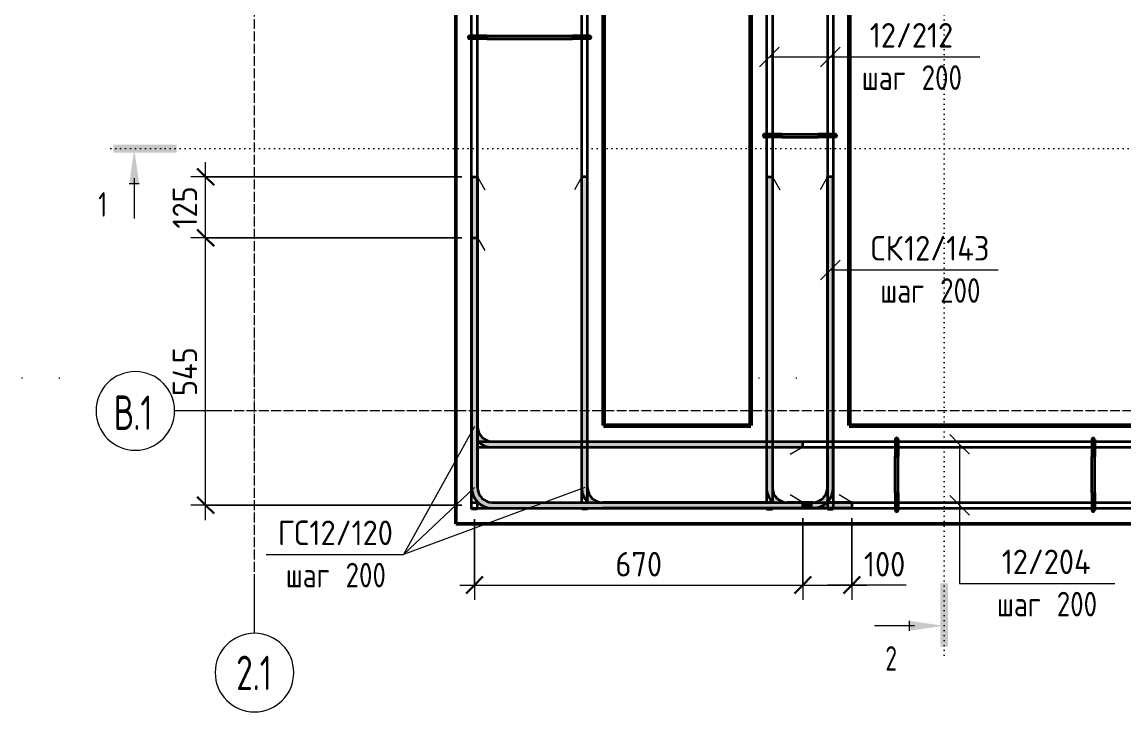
# Model space of a CAD drawing. Header units: millimetres. Extents: x -24758 to -3756, y -1583 to 75054.
# Drawn here: x -24758 to -22516, y 72193 to 73596 of the extents above; entities that cross this region are included whole.
import ezdxf

# ---------------------------------------------------------------- set-up
doc = ezdxf.new("R2010")
doc.units = ezdxf.units.MM
doc.linetypes.add('02 Штрихпунктирная _20 мм_', pattern=[25, 20, -2.5, 0, -2.5])
doc.linetypes.add('04 Пунктир 10мм', pattern=[10, 0, -10])
for name, color, linetype, lineweight in [('AA_Dim', 7, 'Continuous', 9), ('AA_Dim-20', 7, 'Continuous', 9), ('AA_Linii', 7, 'Continuous', 9), ('AA_Oformlenie', 7, 'Continuous', 9), ('AA_Razrez', 7, 'Continuous', 9), ('AA_Vinoska', 7, 'Continuous', 9), ('AF_Element', 7, 'Continuous', 60), ('AF_Element_Опалубка', 7, 'Continuous', 20), ('AF_Stena_Опалубка', 7, 'Continuous', 20), ('KR_Armatura_Tonkie', 7, 'Continuous', 20), ('Оси', 7, 'Continuous', 9)]:
    doc.layers.add(name, color=color, linetype=linetype, lineweight=lineweight)
doc.styles.add('ISOCPEUR', font='isocpeur.ttf', dxfattribs={"width": 0.7, "height": 50})
doc.styles.add('ISOCPEUR_1', font='isocpeur.ttf', dxfattribs={"width": 0.9, "height": 50})
doc.styles.add('ISOCPEUR_2', font='isocpeur.ttf', dxfattribs={"width": 0.8, "height": 50})
doc.styles.add('ISOCPEUR_3', font='isocpeur.ttf', dxfattribs={"width": 0.7, "height": 70})
doc.dimstyles.new('05_Округл_5мм__прозр_', dxfattribs={"dimscale": 304.8, "dimtxt": 49.799059, "dimasz": 0.111549, "dimexe": 0.098425, "dimexo": 0.065617, "dimgap": 0.006562, "dimtad": 1, "dimdec": 0, "dimrnd": 5, "dimdsep": 46, "dimtxsty": 'ISOCPEUR_1', "dimblk1": 'OBLIQUE', "dimblk2": 'OBLIQUE', "dimsah": 1, "dimcen": 0.09, "dimdle": 0.098425, "dimazin": 0, "dimtfac": 1, "dimtdec": 4, "dimtix": 1, "dimtmove": 0, "dimatfit": 3, "dimfxl": 1, "dimtvp": 1, "dimtolj": 1, "dimtzin": 0, "dimlwd": 18, "dimlwe": 18, "dimarcsym": 2})
doc.dimstyles.new('05_Округл_5мм__прозр__1', dxfattribs={"dimscale": 304.8, "dimtxt": 49.799059, "dimasz": 0.111549, "dimexe": 0.098425, "dimexo": 0.065617, "dimgap": 0.006562, "dimtad": 1, "dimdec": 0, "dimrnd": 5, "dimdsep": 46, "dimtxsty": 'ISOCPEUR_1', "dimblk1": 'OBLIQUE', "dimblk2": 'OBLIQUE', "dimsah": 1, "dimcen": 0.09, "dimdle": 0.098425, "dimazin": 0, "dimtfac": 1, "dimtdec": 4, "dimtix": 1, "dimtmove": 1, "dimatfit": 3, "dimfxl": 1, "dimtvp": 1, "dimtolj": 1, "dimtzin": 0, "dimlwd": 18, "dimlwe": 18, "dimarcsym": 2})

# ---------------------------------------------------------------- blocks, each defined once
blk = doc.blocks.new('Лестница тип 2 ед2 - Лестница тип 2 ед1-3683842-Арм_КР_-0_100_1 этаж копия 2')
at = {"layer": 'AF_Element'}
for p, q in [((-23275.1, 74555), (-23575.1, 74555)), ((-23575.1, 74555), (-23575.1, 72775)), ((-23275.1, 72775), (-23275.1, 74555)), ((-21975.1, 74555), (-23075.1, 74555)), ((-23075.1, 74555), (-23075.1, 72775)), ((-21975.1, 72775), (-21975.1, 74555)), ((-23575.1, 72775), (-23275.1, 72775)), ((-23075.1, 72775), (-21975.1, 72775))]:
    blk.add_line(p, q, dxfattribs=at)
blk = doc.blocks.new('079_Засечки _ЭлУзла_ - d12 А240-3909598-Арм_КР_-0_100_1 этаж копия 2')
at = {"layer": 'AA_Oformlenie'}
for p, q in [((0, 0), (15, 26)), ((212, 0), (197, 26))]:
    blk.add_line(p, q, dxfattribs=at)
blk = doc.blocks.new('079_Засечки _ЭлУзла_ - d12 А240-3855211-Арм_КР_-0_100_1 этаж копия 2')
at = {"layer": 'AA_Oformlenie'}
for p, q in [((0, 0), (15, 26)), ((112, 0), (97, 26))]:
    blk.add_line(p, q, dxfattribs=at)
blk = doc.blocks.new('Разрез - Номер узла_ спереди-394134-Арм_КР_-0_100_1 этаж копия 2')
at = {"layer": 'AA_Razrez'}
for points in [[(7.33, 0.4), (7.33, -0.39), (0.87, -0.39), (0.87, 0.4)], [(3.5, -3.53), (2.5, -3.53), (3, 0)]]:
    blk.add_hatch(color=256, dxfattribs=at).paths.add_polyline_path(points)
for p, q in [((3, -3), (3, -7.1)), ((2.5, -3.53), (3.5, -3.53))]:
    blk.add_line(p, q, dxfattribs=at)
blk = doc.blocks.new('Разрез - Номер узла_ сзади-394133-Арм_КР_-0_100_1 этаж копия 2')
at = {"layer": 'AA_Razrez'}
for points in [[(7.33, 0.4), (7.33, -0.39), (0.87, -0.39), (0.87, 0.4)], [(3.5, -3.53), (2.5, -3.53), (3, 0)]]:
    blk.add_hatch(color=256, dxfattribs=at).paths.add_polyline_path(points)
for p, q in [((3, -3), (3, -7.1)), ((2.5, -3.53), (3.5, -3.53))]:
    blk.add_line(p, q, dxfattribs=at)
blk = doc.blocks.new('042_М_Арматуры - Диам длина поз _ Шаг _засечки_-3174167-Арм_КР_-0_100_1 этаж копия 2')
at = {"layer": 'AA_Vinoska'}
blk.add_line((-7, 0), (7, 0), dxfattribs=at)
blk = doc.blocks.new('042_М_Арматуры - Диам длина поз _ Шаг-2260295-Арм_КР_-0_100_1 этаж копия 2')
at = {"layer": 'AA_Vinoska'}
blk.add_line((-7, 0), (7, 0), dxfattribs=at)
blk = doc.blocks.new('Ось сетки - d_4мм-2765513-Арм_КР_-0_100_1 этаж копия 2')
at = {"layer": 'Оси'}
for start, end in [(360, 180), (360, 180), (180, 360), (180, 360)]:
    blk.add_arc((0, 0), 4, start, end, dxfattribs=at)
blk = doc.blocks.new('DIMBLOCK3-Арм_КР_-0_100_1 этаж копия 2')
at = {"layer": 'AA_Dim-20', "lineweight": 30, "transparency": 16777216}
for p, q in [((-24384.4, 73157), (-24401.4, 73174)), ((-24384.4, 73157), (-24367.4, 73140)), ((-24384.4, 72613), (-24401.4, 72630)), ((-24384.4, 72613), (-24367.4, 72596))]:
    blk.add_line(p, q, dxfattribs=at)
at = {"layer": 'AA_Dim-20', "lineweight": 18, "transparency": 16777216}
for p, q in [((-23863.1, 73157), (-24414.4, 73157)), ((-24384.4, 72583), (-24384.4, 73157)), ((-24384.4, 73157), (-23863.1, 73157)), ((-23863.1, 72613), (-24414.4, 72613)), ((-24384.4, 72613), (-23863.1, 72613))]:
    blk.add_line(p, q, dxfattribs=at)
at = {"layer": 'AA_Dim-20', "color": 0, "lineweight": 18, "transparency": 16777216, "insert": (-24451.7, 72835.2), "char_height": 50, "width": 119.518, "attachment_point": 1, "rotation": 90, "line_spacing_factor": 1.149209, "style": 'ISOCPEUR_1'}
blk.add_mtext('545', dxfattribs=at)
blk = doc.blocks.new('_Oblique')
at = {"color": 0, "linetype": 'ByBlock', "lineweight": -2}
blk.add_line((-0.5, -0.5), (0.5, 0.5), dxfattribs=at)
blk = doc.blocks.new('DIMBLOCK4-Арм_КР_-0_100_1 этаж копия 2')
at = {"layer": 'AA_Dim-20', "lineweight": 18, "transparency": 16777216}
for p, q in [((-24384.4, 73157), (-24384.4, 73311)), ((-23863.1, 73281), (-24414.4, 73281)), ((-24384.4, 73281), (-23863.1, 73281)), ((-23863.1, 73157), (-24414.4, 73157)), ((-24384.4, 73157), (-23863.1, 73157))]:
    blk.add_line(p, q, dxfattribs=at)
at = {"layer": 'AA_Dim-20', "lineweight": 30, "transparency": 16777216}
for p, q in [((-24384.4, 73281), (-24401.4, 73298)), ((-24384.4, 73281), (-24367.4, 73264)), ((-24384.4, 73157), (-24401.4, 73174)), ((-24384.4, 73157), (-24367.4, 73140))]:
    blk.add_line(p, q, dxfattribs=at)
at = {"layer": 'AA_Dim-20', "color": 0, "lineweight": 18, "transparency": 16777216, "insert": (-24451.7, 73175.9), "char_height": 50, "width": 103.429, "attachment_point": 1, "rotation": 90, "line_spacing_factor": 1.149209, "style": 'ISOCPEUR_1'}
blk.add_mtext('125', dxfattribs=at)
blk = doc.blocks.new('DIMBLOCK7-Арм_КР_-0_100_1 этаж копия 2')
at = {"layer": 'AA_Dim-20', "lineweight": 18, "transparency": 16777216}
for p, q in [((-23837.1, 72585), (-23837.1, 72420.8)), ((-23837.1, 72450.8), (-23837.1, 72585)), ((-23169.1, 72587), (-23169.1, 72420.8)), ((-23169.1, 72450.8), (-23169.1, 72587)), ((-23867.1, 72450.8), (-23169.1, 72450.8))]:
    blk.add_line(p, q, dxfattribs=at)
at = {"layer": 'AA_Dim-20', "lineweight": 30, "transparency": 16777216}
for p, q in [((-23837.1, 72450.8), (-23820.1, 72467.8)), ((-23169.1, 72450.8), (-23152.1, 72467.8)), ((-23837.1, 72450.8), (-23854.1, 72433.8)), ((-23169.1, 72450.8), (-23186.1, 72433.8))]:
    blk.add_line(p, q, dxfattribs=at)
at = {"layer": 'AA_Dim-20', "color": 0, "lineweight": 18, "transparency": 16777216, "insert": (-23550.5, 72518.1), "char_height": 50, "width": 113.772, "attachment_point": 1, "line_spacing_factor": 1.149209, "style": 'ISOCPEUR_1'}
blk.add_mtext('670', dxfattribs=at)
blk = doc.blocks.new('DIMBLOCK8-Арм_КР_-0_100_1 этаж копия 2')
at = {"layer": 'AA_Dim-20', "lineweight": 18, "transparency": 16777216}
for p, q in [((-23169.1, 72587), (-23169.1, 72420.8)), ((-23169.1, 72450.8), (-23169.1, 72587)), ((-23069.1, 72587), (-23069.1, 72420.8)), ((-23069.1, 72450.8), (-23069.1, 72587)), ((-23169.1, 72450.8), (-23039.1, 72450.8)), ((-23064.8, 72450.8), (-23119.1, 72450.8)), ((-22958.6, 72450.8), (-23064.8, 72450.8))]:
    blk.add_line(p, q, dxfattribs=at)
at = {"layer": 'AA_Dim-20', "lineweight": 30, "transparency": 16777216}
for p, q in [((-23169.1, 72450.8), (-23152.1, 72467.8)), ((-23069.1, 72450.8), (-23052.1, 72467.8)), ((-23169.1, 72450.8), (-23186.1, 72433.8)), ((-23069.1, 72450.8), (-23086.1, 72433.8))]:
    blk.add_line(p, q, dxfattribs=at)
at = {"layer": 'AA_Dim-20', "color": 0, "lineweight": 18, "transparency": 16777216, "insert": (-23044.8, 72518.1), "char_height": 50, "width": 103.429, "attachment_point": 1, "line_spacing_factor": 1.149209, "style": 'ISOCPEUR_1'}
blk.add_mtext('100', dxfattribs=at)

msp = doc.modelspace()

# ---------------------------------------------------------------- hatches: boundary and pattern name
at = {"layer": 'KR_Armatura_Tonkie'}
for points in [[(-23847.0616, 73562), (-23847.8381, 73567.8978), (-23848.9486, 73567.2111), (-23849.6597, 73566.5), (-23850.0616, 73565), (-23849.6597, 73563.5), (-23848.5616, 73562.4019), (-23847.8381, 73562.1022)], [(-23847.0616, 73562), (-23847.8381, 73567.8978), (-23848.9486, 73567.2111), (-23849.6597, 73566.5), (-23850.0616, 73565), (-23849.6597, 73563.5), (-23848.5616, 73562.4019), (-23847.8381, 73562.1022)], [(-23843.9862, 73562), (-23836.5616, 73562), (-23836.5616, 73568), (-23847.0616, 73567.8978), (-23847.0616, 73562)], [(-23836.5616, 73562), (-23812.0483, 73562), (-23812.0483, 73568), (-23836.5616, 73568)], [(-23711.7479, 73562), (-23638.0749, 73562), (-23638.0749, 73568), (-23812.0483, 73568), (-23812.0483, 73562)], [(-23638.0749, 73562), (-23613.5616, 73562), (-23613.5616, 73568), (-23638.0749, 73568)], [(-23603.0616, 73562), (-23603.0616, 73568), (-23613.5616, 73568), (-23613.5616, 73562), (-23606.137, 73562)], [(-23603.0616, 73562), (-23601.5616, 73562.4019), (-23600.4635, 73563.5), (-23600.0616, 73565), (-23600.4635, 73566.5), (-23601.5616, 73567.5981), (-23602.2852, 73567.8978)], [(-23603.0616, 73562), (-23601.5616, 73562.4019), (-23600.4635, 73563.5), (-23600.0616, 73565), (-23600.4635, 73566.5), (-23601.5616, 73567.5981), (-23602.2852, 73567.8978)], [(-23247.0616, 73362), (-23247.8381, 73367.8978), (-23248.5616, 73367.5981), (-23249.6597, 73366.5), (-23250.0616, 73365), (-23249.6597, 73363.5), (-23248.5616, 73362.4019), (-23247.8381, 73362.1022)], [(-23247.0616, 73362), (-23247.8381, 73367.8978), (-23248.5616, 73367.5981), (-23249.6597, 73366.5), (-23250.0616, 73365), (-23249.6597, 73363.5), (-23248.5616, 73362.4019), (-23247.8381, 73362.1022)], [(-23243.9862, 73362), (-23236.5616, 73362), (-23236.5616, 73368), (-23247.0616, 73367.8978), (-23247.0616, 73362)], [(-23236.5616, 73362), (-23212.0483, 73362), (-23212.0483, 73368), (-23236.5616, 73368)], [(-23162.9449, 73362), (-23138.0749, 73362), (-23138.0749, 73368), (-23212.0483, 73368), (-23212.0483, 73362)], [(-23138.0749, 73362), (-23113.5616, 73362), (-23113.5616, 73368), (-23138.0749, 73368)], [(-23103.0616, 73362), (-23103.0616, 73368), (-23113.5616, 73368), (-23113.5616, 73362), (-23106.137, 73362)], [(-23103.0616, 73362), (-23101.5616, 73362.4019), (-23100.4635, 73363.5), (-23100.0616, 73365), (-23100.4635, 73366.5), (-23101.5616, 73367.5981), (-23102.2852, 73367.8978)], [(-23103.0616, 73362), (-23101.5616, 73362.4019), (-23100.4635, 73363.5), (-23100.0616, 73365), (-23100.4635, 73366.5), (-23101.5616, 73367.5981), (-23102.2852, 73367.8978)], [(-23843.0616, 73157), (-23831.0616, 73157), (-23831.0616, 73281), (-23843.0616, 73281)], [(-23607.0616, 72649), (-23607.0616, 73281), (-23619.0616, 73281), (-23619.0616, 72649)], [(-23231.0616, 72649), (-23231.0616, 73281), (-23243.0616, 73281), (-23243.0616, 72649)], [(-23107.0616, 72649), (-23107.0616, 73281), (-23119.0616, 73281), (-23119.0616, 72649)], [(-23831.0616, 72649), (-23831.0616, 73157), (-23843.0616, 73157), (-23843.0616, 72649)], [(-23801.0616, 72731), (-23801.0616, 72743), (-23808.8262, 72744.0222), (-23816.0616, 72747.0192), (-23822.2748, 72751.7868), (-23827.0424, 72758), (-23830.0394, 72765.2354), (-23831.0616, 72773), (-23831.0616, 72743.6945), (-23830.7601, 72743.3015), (-23822.0616, 72736.6269), (-23811.932, 72732.4311)], [(-22975.2179, 72736.5), (-22975.2179, 72747), (-22981.2179, 72747), (-22981.2179, 72736.5)], [(-22975.2179, 72747), (-22975.6198, 72748.5), (-22976.7179, 72749.5981), (-22978.2179, 72750), (-22979.7179, 72749.5981), (-22980.8159, 72748.5), (-22981.1156, 72747.7765)], [(-22975.2179, 72747), (-22975.6198, 72748.5), (-22976.7179, 72749.5981), (-22978.2179, 72750), (-22979.7179, 72749.5981), (-22980.8159, 72748.5), (-22981.1156, 72747.7765)], [(-22575.2179, 72736.5), (-22575.2179, 72747), (-22581.2179, 72747), (-22581.2179, 72736.5)], [(-22575.2179, 72747), (-22575.6198, 72748.5), (-22576.7179, 72749.5981), (-22578.2179, 72750), (-22579.7179, 72749.5981), (-22580.8159, 72748.5), (-22581.1156, 72747.7765)], [(-22575.2179, 72747), (-22575.6198, 72748.5), (-22576.7179, 72749.5981), (-22578.2179, 72750), (-22579.7179, 72749.5981), (-22580.8159, 72748.5), (-22581.1156, 72747.7765)], [(-22981.2179, 72711.9867), (-22975.2179, 72711.9867), (-22975.2179, 72736.5), (-22981.2179, 72736.5)], [(-22581.2179, 72711.9867), (-22575.2179, 72711.9867), (-22575.2179, 72736.5), (-22581.2179, 72736.5)], [(-22975.2179, 72638.0133), (-22975.2179, 72711.9867), (-22981.2179, 72711.9867), (-22981.2179, 72638.0133)], [(-22575.2179, 72638.0133), (-22575.2179, 72711.9867), (-22581.2179, 72711.9867), (-22581.2179, 72638.0133)], [(-23801.0616, 72607), (-23801.0616, 72619), (-23808.8262, 72620.0222), (-23816.0616, 72623.0192), (-23822.2748, 72627.7868), (-23827.0424, 72634), (-23830.0394, 72641.2354), (-23831.0616, 72649), (-23843.0616, 72649), (-23841.6305, 72638.1296), (-23837.4347, 72628), (-23830.7601, 72619.3015), (-23822.0616, 72612.6269), (-23811.932, 72608.4311)], [(-23577.0616, 72619), (-23584.8262, 72620.0222), (-23592.0616, 72623.0192), (-23598.2748, 72627.7868), (-23603.0424, 72634), (-23606.0394, 72641.2354), (-23607.0616, 72649), (-23619.0616, 72649), (-23617.6305, 72638.1296), (-23613.4347, 72628), (-23606.3672, 72619), (-23585.1001, 72619)], [(-23201.0616, 72619), (-23208.8262, 72620.0222), (-23216.0616, 72623.0192), (-23222.2748, 72627.7868), (-23227.0424, 72634), (-23230.0394, 72641.2354), (-23231.0616, 72649), (-23243.0616, 72649), (-23241.6305, 72638.1296), (-23237.4347, 72628), (-23230.3672, 72619), (-23209.1001, 72619)], [(-23149.0616, 72607), (-23138.1912, 72608.4311), (-23128.0616, 72612.6269), (-23119.3631, 72619.3015), (-23112.6885, 72628), (-23108.4927, 72638.1296), (-23107.0616, 72649), (-23119.0616, 72649), (-23120.0838, 72641.2354), (-23123.0808, 72634), (-23127.8484, 72627.7868), (-23134.0616, 72623.0192), (-23141.297, 72620.0222), (-23149.0616, 72619)], [(-22981.2179, 72613.5), (-22975.2179, 72613.5), (-22975.2179, 72638.0133), (-22981.2179, 72638.0133)], [(-22581.2179, 72613.5), (-22575.2179, 72613.5), (-22575.2179, 72638.0133), (-22581.2179, 72638.0133)], [(-23169.0616, 72607), (-23169.0616, 72619), (-23801.0616, 72619), (-23801.0616, 72607), (-23574.5471, 72607)], [(-23149.0616, 72607), (-23149.0616, 72619), (-23169.0616, 72619), (-23169.0616, 72607)], [(-23149.0616, 72607), (-23069.0616, 72607), (-23069.0616, 72619), (-23119.7561, 72619), (-23128.0616, 72612.6269), (-23138.1912, 72608.4311), (-23141.297, 72608.0222)], [(-22975.2179, 72603), (-22975.2179, 72613.5), (-22981.2179, 72613.5), (-22981.1156, 72603), (-22977.4414, 72603)], [(-22581.2179, 72603), (-22575.2179, 72603), (-22575.2179, 72613.5), (-22581.2179, 72613.5), (-22581.2179, 72606.0754)], [(-22978.2179, 72600), (-22976.7179, 72600.4019), (-22975.6198, 72601.5), (-22975.2179, 72603), (-22981.1156, 72602.2235), (-22980.8159, 72601.5), (-22979.7179, 72600.4019), (-22978.9943, 72600.1022)], [(-22978.2179, 72600), (-22976.7179, 72600.4019), (-22975.6198, 72601.5), (-22975.2179, 72603), (-22981.1156, 72602.2235), (-22980.8159, 72601.5), (-22979.7179, 72600.4019), (-22978.9943, 72600.1022)], [(-22578.2179, 72600), (-22576.7179, 72600.4019), (-22575.6198, 72601.5), (-22575.2179, 72603), (-22581.1156, 72602.2235), (-22580.8159, 72601.5), (-22579.7179, 72600.4019), (-22578.9943, 72600.1022)], [(-22578.2179, 72600), (-22576.7179, 72600.4019), (-22575.6198, 72601.5), (-22575.2179, 72603), (-22581.1156, 72602.2235), (-22580.8159, 72601.5), (-22579.7179, 72600.4019), (-22578.9943, 72600.1022)]]:
    msp.add_hatch(color=256, dxfattribs=at).paths.add_polyline_path(points)
h = msp.add_hatch(color=256, dxfattribs=at)
h.paths.add_polyline_path([(-23231.0616, 72731), (-23169.0616, 72731), (-23169.0616, 72743), (-23231.0616, 72743)])
h.paths.add_polyline_path([(-23801.0616, 72731), (-23243.0616, 72731), (-23243.0616, 72743), (-23801.0616, 72743)])

# ---------------------------------------------------------------- linework, layer by layer
at = {"layer": 'AA_Linii', "lineweight": 20}
for p, q in [((-23831.0616, 73157), (-23816.0616, 73131.0192)), ((-23069.0616, 72619), (-23095.0424, 72634))]:
    msp.add_line(p, q, dxfattribs=at)
at = {"layer": 'AA_Linii'}
for p, q in [((-24758.0616, 72871), (-24758.0616, 72873)), ((-24682.0616, 72871), (-24682.0616, 72873)), ((-23258.0616, 72871), (-23258.0616, 72873)), ((-23182.0616, 72871), (-23182.0616, 72873))]:
    msp.add_line(p, q, dxfattribs=at)
at = {"layer": 'AA_Razrez', "linetype": '04 Пунктир 10мм'}
for p, q in [((-22881.5616, 72307.8523), (-22881.5616, 74928.8103)), ((-21476.8676, 73338.4996), (-24589.7449, 73338.4996))]:
    msp.add_line(p, q, dxfattribs=at)
at = {"layer": 'AA_Vinoska'}
for p, q in [((-23237.0616, 73525), (-23217.0616, 73545)), ((-23113.0616, 73525), (-23093.0616, 73545)), ((-23237.0616, 73525), (-23257.0616, 73505)), ((-23237.0616, 73525), (-23089.1944, 73525)), ((-23113.0616, 73525), (-23133.0616, 73505)), ((-23113.0616, 73525), (-23089.1944, 73525)), ((-23113.0616, 73091.8199), (-23093.0616, 73111.8199)), ((-23113.0616, 73091.8199), (-23133.0616, 73071.8199)), ((-23113.0616, 73091.8199), (-23051.4845, 73091.8199)), ((-23837.0616, 72773), (-23981.4849, 72512.8903)), ((-22850.0616, 72737), (-22870.0616, 72757)), ((-22850.0616, 72737), (-22830.0616, 72717)), ((-22850.0616, 72737), (-22850.0616, 72453.872)), ((-23613.0616, 72649), (-23981.4849, 72512.8903)), ((-23837.0616, 72649), (-23981.4849, 72512.8903)), ((-22850.0616, 72613), (-22870.0616, 72633)), ((-22850.0616, 72613), (-22830.0616, 72593)), ((-22850.0616, 72613), (-22850.0616, 72453.872)), ((-22850.0616, 72453.872), (-22814.1944, 72453.872)), ((-22850.0616, 72453.872), (-22814.1944, 72453.872))]:
    msp.add_line(p, q, dxfattribs=at)
at = {"layer": 'AF_Stena_Опалубка', "color": 5, "lineweight": 50}
for p, q in [((-23875.0616, 74555), (-23875.0616, 72775)), ((-23575.0616, 72775), (-23575.0616, 74555)), ((-23275.0616, 74555), (-23275.0616, 72775)), ((-23075.0616, 72775), (-23075.0616, 74555)), ((-23875.0616, 72775), (-23875.0616, 72575)), ((-23275.0616, 72775), (-23575.0616, 72775)), ((-21975.0616, 72775), (-23075.0616, 72775)), ((-23875.0616, 72575), (-21975.0616, 72575))]:
    msp.add_line(p, q, dxfattribs=at)
at = {"layer": 'KR_Armatura_Tonkie', "lineweight": 35}
for p, q in [((-23119.0616, 74725), (-23119.0616, 72605)), ((-23107.0616, 74725), (-23107.0616, 72605)), ((-23243.0616, 74711), (-23243.0616, 72619)), ((-23231.0616, 74711), (-23231.0616, 72619)), ((-23843.0616, 73568), (-23843.0616, 73962)), ((-23831.0616, 73568), (-23831.0616, 73962)), ((-23619.0616, 73568), (-23619.0616, 73962)), ((-23607.0616, 73568), (-23607.0616, 73962)), ((-23836.5616, 73568), (-23847.0616, 73568)), ((-23836.5616, 73562), (-23847.0616, 73562)), ((-23843.0616, 72605), (-23843.0616, 73562)), ((-23812.0483, 73568), (-23836.5616, 73568)), ((-23812.0483, 73562), (-23836.5616, 73562)), ((-23831.0616, 72649), (-23831.0616, 73562)), ((-23812.0483, 73568), (-23812.0483, 73562)), ((-23811.9987, 73568), (-23638.1245, 73568)), ((-23811.9987, 73562), (-23638.1245, 73562)), ((-23613.5616, 73568), (-23638.0749, 73568)), ((-23638.0749, 73568), (-23638.0749, 73562)), ((-23613.5616, 73562), (-23638.0749, 73562)), ((-23619.0616, 72619), (-23619.0616, 73562)), ((-23603.0616, 73568), (-23613.5616, 73568)), ((-23603.0616, 73562), (-23613.5616, 73562)), ((-23607.0616, 72619), (-23607.0616, 73562)), ((-23236.5616, 73368), (-23247.0616, 73368)), ((-23236.5616, 73362), (-23247.0616, 73362)), ((-23212.0483, 73368), (-23236.5616, 73368)), ((-23212.0483, 73362), (-23236.5616, 73362)), ((-23212.0483, 73368), (-23212.0483, 73362)), ((-23211.9987, 73368), (-23138.1245, 73368)), ((-23211.9987, 73362), (-23138.1245, 73362)), ((-23113.5616, 73368), (-23138.0749, 73368)), ((-23138.0749, 73368), (-23138.0749, 73362)), ((-23113.5616, 73362), (-23138.0749, 73362)), ((-23103.0616, 73368), (-23113.5616, 73368)), ((-23103.0616, 73362), (-23113.5616, 73362)), ((-23843.0616, 73281), (-23843.0616, 72773)), ((-23843.0616, 73281), (-23831.0616, 73281)), ((-23831.0616, 73281), (-23831.0616, 72773)), ((-23607.0616, 73281), (-23619.0616, 73281)), ((-23619.0616, 72649), (-23619.0616, 73281)), ((-23607.0616, 72649), (-23607.0616, 73281)), ((-23243.0616, 73281), (-23243.0616, 72649)), ((-23243.0616, 73281), (-23231.0616, 73281)), ((-23231.0616, 73281), (-23231.0616, 72649)), ((-23107.0616, 73281), (-23119.0616, 73281)), ((-23119.0616, 72649), (-23119.0616, 73281)), ((-23107.0616, 72649), (-23107.0616, 73281)), ((-23843.0616, 73157), (-23843.0616, 72649)), ((-23843.0616, 73157), (-23831.0616, 73157)), ((-23831.0616, 73157), (-23831.0616, 72649)), ((-22981.2179, 72747), (-22981.2179, 72736.5)), ((-22975.2179, 72747), (-22975.2179, 72736.5)), ((-22581.2179, 72747), (-22581.2179, 72736.5)), ((-22575.2179, 72747), (-22575.2179, 72736.5)), ((-23843.0616, 72731), (-23843.0616, 72743)), ((-23831.0616, 72743), (-21819.2179, 72743)), ((-23831.0616, 72731), (-21819.2179, 72731)), ((-23801.0616, 72743), (-23243.0616, 72743)), ((-23801.0616, 72731), (-23243.0616, 72731)), ((-23231.0616, 72743), (-23169.0616, 72743)), ((-23231.0616, 72731), (-23169.0616, 72731)), ((-23169.0616, 72731), (-23169.0616, 72743)), ((-22981.2179, 72736.5), (-22981.2179, 72711.9867)), ((-22975.2179, 72736.5), (-22975.2179, 72711.9867)), ((-22581.2179, 72736.5), (-22581.2179, 72711.9867)), ((-22575.2179, 72736.5), (-22575.2179, 72711.9867)), ((-22981.2179, 72711.9867), (-22975.2179, 72711.9867)), ((-22981.2179, 72638.0629), (-22981.2179, 72711.9371)), ((-22975.2179, 72638.0629), (-22975.2179, 72711.9371)), ((-22581.2179, 72711.9867), (-22575.2179, 72711.9867)), ((-22581.2179, 72638.0629), (-22581.2179, 72711.9371)), ((-22575.2179, 72638.0629), (-22575.2179, 72711.9371)), ((-22981.2179, 72638.0133), (-22981.2179, 72613.5)), ((-22981.2179, 72638.0133), (-22975.2179, 72638.0133)), ((-22975.2179, 72638.0133), (-22975.2179, 72613.5)), ((-22581.2179, 72638.0133), (-22581.2179, 72613.5)), ((-22581.2179, 72638.0133), (-22575.2179, 72638.0133)), ((-22575.2179, 72638.0133), (-22575.2179, 72613.5)), ((-23843.0616, 72619), (-23830.3672, 72619)), ((-23843.0616, 72607), (-23843.0616, 72619)), ((-23831.0616, 72605), (-23831.0616, 72619.6945)), ((-23801.0616, 72619), (-21849.2179, 72619)), ((-23801.0616, 72619), (-23169.0616, 72619)), ((-23230.3672, 72619), (-23577.0616, 72619)), ((-23149.0616, 72619), (-23201.0616, 72619)), ((-23201.0616, 72619), (-23149.0616, 72619)), ((-23169.0616, 72607), (-23169.0616, 72619)), ((-23069.0616, 72619), (-23119.7561, 72619)), ((-23069.0616, 72619), (-23069.0616, 72607)), ((-22981.2179, 72613.5), (-22981.2179, 72603)), ((-22975.2179, 72613.5), (-22975.2179, 72603)), ((-22581.2179, 72613.5), (-22581.2179, 72603)), ((-22575.2179, 72613.5), (-22575.2179, 72603)), ((-23843.0616, 72607), (-21807.0616, 72607)), ((-23831.0616, 72605), (-23843.0616, 72605)), ((-23801.0616, 72607), (-23169.0616, 72607)), ((-23619.0616, 72605), (-23619.0616, 72607)), ((-23607.0616, 72605), (-23619.0616, 72605)), ((-23607.0616, 72605), (-23607.0616, 72607)), ((-23069.0616, 72607), (-23577.0616, 72607)), ((-23243.0616, 72607), (-23243.0616, 72605)), ((-23243.0616, 72605), (-23231.0616, 72605)), ((-23231.0616, 72607), (-23231.0616, 72605)), ((-23201.0616, 72607), (-23149.0616, 72607)), ((-23119.0616, 72605), (-23107.0616, 72605))]:
    msp.add_line(p, q, dxfattribs=at)
for centre, radius, start, end in [((-23847.0616, 73565), 3, 90, 270), ((-23847.0616, 73565), 3, 90, 270), ((-23603.0616, 73565), 3, 270, 90), ((-23603.0616, 73565), 3, 270, 90), ((-23247.0616, 73365), 3, 90, 270), ((-23247.0616, 73365), 3, 90, 270), ((-23103.0616, 73365), 3, 270, 90), ((-23103.0616, 73365), 3, 270, 90), ((-23801.0616, 72773), 30, 180, 270), ((-22978.2179, 72747), 3, 0, 180), ((-22978.2179, 72747), 3, 0, 180), ((-22578.2179, 72747), 3, 0, 180), ((-22578.2179, 72747), 3, 0, 180), ((-23801.0616, 72773), 42, 224.3223954, 270), ((-23801.0616, 72649), 42, 180, 270), ((-23801.0616, 72649), 30, 180, 270), ((-23577.0616, 72649), 42, 180, 225.6776046), ((-23577.0616, 72649), 30, 180, 270), ((-23201.0616, 72649), 42, 180, 225.6776046), ((-23201.0616, 72649), 30, 180, 270), ((-23149.0616, 72649), 30, 270, 0), ((-23149.0616, 72649), 42, 270, 0), ((-22978.2179, 72603), 3, 180, 0), ((-22978.2179, 72603), 3, 180, 0), ((-22578.2179, 72603), 3, 180, 0), ((-22578.2179, 72603), 3, 180, 0)]:
    msp.add_arc(centre, radius, start, end, dxfattribs=at)
at = {"layer": 'Оси', "linetype": '02 Штрихпунктирная _20 мм_'}
for p, q in [((-24285.0616, 72452.5701), (-24285.0616, 74827.5742)), ((-21193.6532, 72805), (-24347.5382, 72805))]:
    msp.add_line(p, q, dxfattribs=at)
at = {"layer": 'Оси'}
for p, q in [((-24347.5382, 72805), (-24447.5382, 72805)), ((-24285.0616, 72352.5701), (-24285.0616, 72452.5701))]:
    msp.add_line(p, q, dxfattribs=at)

# ---------------------------------------------------------------- block references
at = {"layer": 'AA_Oformlenie'}
for name, p, rotation in [('079_Засечки _ЭлУзла_ - d12 А240-3909598-Арм_КР_-0_100_1 этаж копия 2', (-23619.0616, 73281), 180), ('079_Засечки _ЭлУзла_ - d12 А240-3855211-Арм_КР_-0_100_1 этаж копия 2', (-23119.0616, 73281), 180), ('079_Засечки _ЭлУзла_ - d12 А240-3855211-Арм_КР_-0_100_1 этаж копия 2', (-23169.0616, 72619), 90)]:
    msp.add_blockref(name, p, dxfattribs=dict(at, rotation=rotation))
at = {"layer": 'AA_Razrez', "xscale": 19.99999999999999, "yscale": 19.99999999999999, "zscale": 19.99999999999999}
msp.add_blockref('Разрез - Номер узла_ спереди-394134-Арм_КР_-0_100_1 этаж копия 2', (-24589.7449, 73338.4996), dxfattribs=at)
at = {"layer": 'AA_Razrez', "extrusion": (0, 0, -1), "xscale": 19.99999999999999, "yscale": 19.99999999999999, "zscale": 19.99999999999999, "rotation": 90.00000000000001}
msp.add_blockref('Разрез - Номер узла_ сзади-394133-Арм_КР_-0_100_1 этаж копия 2', (22881.5616, 72307.8523), dxfattribs=at)
at = {"layer": 'AA_Vinoska', "xscale": 19.99999999999999, "yscale": 19.99999999999999, "zscale": 19.99999999999999}
for name, p in [('042_М_Арматуры - Диам длина поз _ Шаг _засечки_-3174167-Арм_КР_-0_100_1 этаж копия 2', (-22949.1944, 73525)), ('042_М_Арматуры - Диам длина поз _ Шаг _засечки_-3174167-Арм_КР_-0_100_1 этаж копия 2', (-22911.4845, 73091.8199)), ('042_М_Арматуры - Диам длина поз _ Шаг-2260295-Арм_КР_-0_100_1 этаж копия 2', (-24121.4849, 72512.8903)), ('042_М_Арматуры - Диам длина поз _ Шаг _засечки_-3174167-Арм_КР_-0_100_1 этаж копия 2', (-22674.1944, 72453.872))]:
    msp.add_blockref(name, p, dxfattribs=at)
at = {"layer": 'AF_Element_Опалубка'}
msp.add_blockref('Лестница тип 2 ед2 - Лестница тип 2 ед1-3683842-Арм_КР_-0_100_1 этаж копия 2', (0, 0), dxfattribs=at)
at = {"layer": 'Оси', "xscale": 19.99999999999999, "yscale": 19.99999999999999, "zscale": 19.99999999999999, "rotation": 89.99999999999986}
msp.add_blockref('Ось сетки - d_4мм-2765513-Арм_КР_-0_100_1 этаж копия 2', (-24527.5382, 72805), dxfattribs=at)
at = {"layer": 'Оси', "xscale": 19.99999999999999, "yscale": 19.99999999999999, "zscale": 19.99999999999999}
msp.add_blockref('Ось сетки - d_4мм-2765513-Арм_КР_-0_100_1 этаж копия 2', (-24285.0616, 72272.5701), dxfattribs=at)

# ---------------------------------------------------------------- texts
at = {"layer": 'AA_Razrez', "char_height": 50, "attachment_point": 1, "style": 'ISOCPEUR'}
for s, insert, width in [('\\fISOCPEUR|b0|i0|c204|p34|;\\W.7;1', (-24602.7534, 73250.1031), 21.324887), ('\\fISOCPEUR|b0|i0|c204|p34|;\\W.7;2', (-23001.3442, 72326.4246), 30.303787)]:
    msp.add_mtext(s, dxfattribs=dict(at, insert=insert, width=width))
at = {"layer": 'AA_Vinoska', "char_height": 50, "attachment_point": 1}
for s, insert, width, style in [('12/212', (-23032.8816, 73594.0821), 210.683475, 'ISOCPEUR_1'), (' 200', (-22952.8533, 73508.101), 133.4008, 'ISOCPEUR_2'), ('шаг', (-23049.1616, 73508.101), 116.7257, 'ISOCPEUR_2'), ('СК', (-23030.9017, 73160.902), 82.253137, 'ISOCPEUR_1'), ('12/143', (-22963.0361, 73160.902), 215.012587, 'ISOCPEUR_1'), ('шаг', (-23011.4517, 73074.9209), 116.7257, 'ISOCPEUR_2'), (' 200', (-22915.1434, 73074.9209), 133.4008, 'ISOCPEUR_2'), ('ГС', (-24237.3921, 72581.9724), 77.924025, 'ISOCPEUR_1'), ('12/120', (-24173.0983, 72581.9724), 210.683475, 'ISOCPEUR_1'), ('12/204', (-22764.4516, 72522.9541), 226.556887, 'ISOCPEUR_1'), ('шаг', (-24221.4521, 72495.9913), 116.7257, 'ISOCPEUR_2'), (' 200', (-24125.1438, 72495.9913), 133.4008, 'ISOCPEUR_2'), (' 200', (-22677.8533, 72436.973), 133.4008, 'ISOCPEUR_2'), ('шаг', (-22774.1616, 72436.973), 116.7257, 'ISOCPEUR_2')]:
    msp.add_mtext(s, dxfattribs=dict(at, insert=insert, width=width, style=style))
at = {"layer": 'Оси', "char_height": 70, "attachment_point": 1, "style": 'ISOCPEUR_3'}
for s, insert, width in [('\\fISOCPEUR|b0|i0|c204|p34|;\\W.7;В', (-24571.3836, 72836.4076), 48.261587), ('.1', (-24531.5638, 72836.4076), 48.261587), ('2.1', (-24322.1177, 72307.0393), 89.789)]:
    msp.add_mtext(s, dxfattribs=dict(at, insert=insert, width=width))

# ---------------------------------------------------------------- dimensions: what is measured, and where the dimension line sits
at = {"layer": 'AA_Dim', "lineweight": 18}
for base, p1, p2, override, picture, middle in [((-24384.3852, 73281), (-23843.0616, 73157), (-23843.0616, 73281), {"dimpost": '<>', "dimfxl": 124}, 'DIMBLOCK4-Арм_КР_-0_100_1 этаж копия 2', (-24411.3852, 73219)), ((-24384.3852, 73157), (-23843.0616, 72613), (-23843.0616, 73157), {"dimpost": '<>', "dimfxl": 544}, 'DIMBLOCK3-Арм_КР_-0_100_1 этаж копия 2', (-24411.3852, 72885))]:
    dim = msp.add_linear_dim(base=base, p1=p1, p2=p2, angle=90, dimstyle='05_Округл_5мм__прозр_', override=override, dxfattribs=at)
    dim.commit()
    dim.dimension.update_dxf_attribs({"geometry": picture, "text_midpoint": middle})
dim = msp.add_linear_dim(base=(-23169.0616, 72450.8039), p1=(-23837.0616, 72605), p2=(-23169.0616, 72607), dimstyle='05_Округл_5мм__прозр_', override={"dimpost": '<>', "dimfxl": 668.002994}, dxfattribs=at)
dim.commit()
dim.dimension.update_dxf_attribs({"geometry": 'DIMBLOCK7-Арм_КР_-0_100_1 этаж копия 2', "text_midpoint": (-23503.0616, 72477.8039)})
dim = msp.add_linear_dim(base=(-23069.0616, 72450.8039), p1=(-23169.0616, 72607), p2=(-23069.0616, 72607), dimstyle='05_Округл_5мм__прозр__1', override={"dimpost": '<>', "dimfxl": 100}, dxfattribs=at)
dim.commit()
dim.dimension.update_dxf_attribs({"geometry": 'DIMBLOCK8-Арм_КР_-0_100_1 этаж копия 2', "text_midpoint": (-22993.1161, 72484.7934), "dimtype": 160})

doc.saveas('drawing.dxf')
